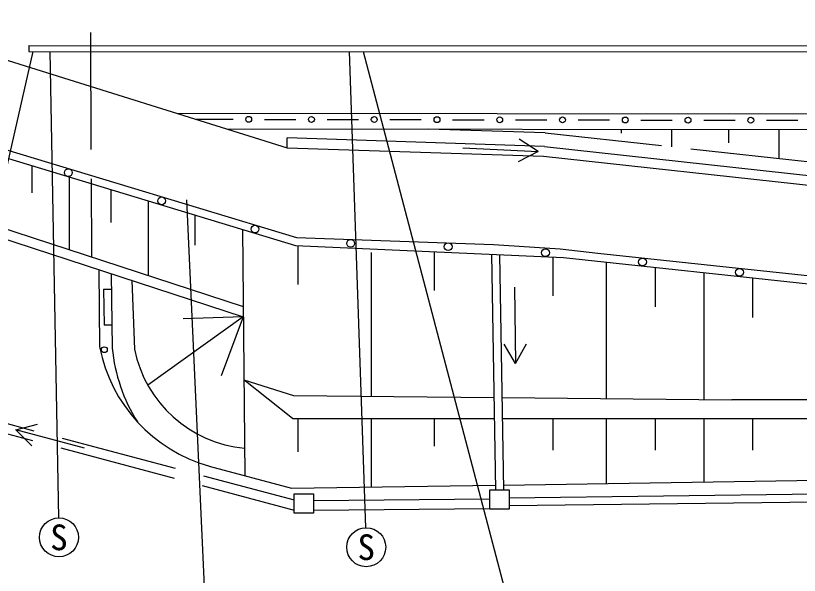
# Model space of a CAD drawing. Units: millimetres, scale not verified. Extents: x 40000 to 680000, y 20000 to 380000.
# Drawn here: x 460856 to 501037, y 260673 to 289369 of the extents above; entities that cross this region are included whole.
import ezdxf
from ezdxf.enums import TextEntityAlignment as Align

# ---------------------------------------------------------------- set-up
doc = ezdxf.new("R2010")
doc.units = ezdxf.units.MM
doc.header["$LTSCALE"] = 1000
doc.linetypes.add('DASHED', pattern=[7.5, 6, -1.5])
for name, color, linetype, lineweight in [('M-BGD', 7, 'Continuous', 25), ('M-BGD-EXST', 7, 'Continuous', 25), ('M-STR-STRC', 7, 'Continuous', 25)]:
    doc.layers.add(name, color=color, linetype=linetype, lineweight=lineweight)
doc.styles.add('ＭＳ ゴシック', font='')
doc.styles.get('ＭＳ ゴシック').set_extended_font_data('MS Gothic')

msp = doc.modelspace()

# ---------------------------------------------------------------- linework, layer by layer
at = {"layer": 'M-BGD', "linetype": 'DASHED'}
for p, q in [((464640, 303499), (464737, 276996)), ((488013, 283355), (481960, 283559)), ((488013, 283355), (545505, 277084)), ((455989, 269632), (475134, 264540)), ((455929, 269130), (475134, 264022))]:
    msp.add_line(p, q, dxfattribs=at)
at = {"layer": 'M-BGD'}
for p, q in [((458414, 287711), (474781, 282601)), ((461535, 287833), (571073, 287788)), ((461535, 287833), (461535, 287533)), ((461535, 287533), (571074, 287488)), ((469109, 284372), (571078, 284271)), ((470108, 284060), (472000, 284056)), ((473609, 284053), (474413, 284052)), ((474413, 284052), (475218, 284050)), ((476827, 284047), (477631, 284046)), ((477631, 284046), (478436, 284044)), ((480045, 284041), (480849, 284040)), ((480849, 284040), (481654, 284039)), ((483262, 284036), (484067, 284034)), ((484067, 284034), (484871, 284033)), ((486480, 284030), (487285, 284028)), ((487285, 284028), (488089, 284027)), ((489698, 284024), (490503, 284022)), ((490503, 284022), (491307, 284021)), ((492916, 284018), (493720, 284016)), ((493720, 284016), (494525, 284015)), ((496134, 284012), (496938, 284011)), ((496938, 284011), (497743, 284009)), ((499352, 284006), (500156, 284005)), ((500156, 284005), (500961, 284003)), ((455227, 283630), (475196, 277593)), ((471679, 283569), (571079, 283471)), ((491919, 283349), (491919, 283549)), ((494505, 282647), (494505, 283547)), ((497419, 282844), (497419, 283544)), ((500005, 282047), (500005, 283541)), ((474781, 282601), (474781, 283101)), ((487964, 282656), (474781, 283101)), ((474781, 282601), (487928, 282157)), ((487964, 282656), (545227, 276410)), ((487928, 282157), (545184, 275912)), ((461690, 281676), (461690, 280277)), ((463607, 281096), (463607, 277364)), ((465729, 280455), (465729, 278771)), ((467645, 279875), (467645, 276046)), ((470041, 279151), (470041, 277607)), ((459535, 278693), (472521, 274455)), ((459453, 278194), (472526, 273927)), ((472479, 278414), (472612, 265784)), ((475196, 277593), (488949, 276977)), ((475327, 277587), (475327, 275587)), ((482309, 277274), (482309, 275274)), ((479092, 277227), (479092, 269859)), ((485257, 277143), (485466, 265063)), ((485658, 277125), (485866, 265063)), ((488401, 277002), (488401, 275002)), ((488949, 276977), (571099, 268138)), ((491139, 276742), (491139, 269741)), ((493639, 276473), (493639, 274438)), ((465117, 276345), (465158, 272388)), ((465745, 276140), (465807, 272327)), ((496139, 276204), (496139, 269692)), ((466817, 275790), (466943, 272266)), ((498639, 275935), (498639, 273900)), ((465361, 275349), (465391, 273503)), ((465361, 275349), (465758, 275349)), ((472526, 273927), (467638, 270415)), ((472526, 273927), (469448, 273823)), ((472526, 273927), (471395, 270902)), ((465788, 273503), (465391, 273503)), ((475045, 268712), (472560, 270700)), ((472560, 270700), (475106, 269898)), ((475106, 269898), (485384, 269798)), ((485785, 269794), (497583, 269678)), ((556651, 269692), (497583, 269678)), ((475045, 268712), (485403, 268714)), ((475327, 268712), (475327, 267008)), ((479092, 268713), (479092, 265201)), ((482309, 268713), (482309, 267302)), ((485803, 268714), (565565, 268733)), ((488401, 268715), (488401, 267097)), ((491139, 268715), (491139, 265383)), ((493639, 268716), (493639, 267098)), ((496139, 268717), (496139, 265459)), ((498639, 268717), (498639, 267099)), ((485862, 265303), (571101, 266591)), ((470786, 266278), (475002, 265139)), ((486162, 264645), (571103, 265728)), ((475002, 265139), (485462, 265297)), ((486162, 264245), (571103, 265328)), ((475134, 263856), (475134, 264856)), ((475134, 264856), (476134, 264856)), ((485162, 264063), (485162, 265063)), ((485162, 265063), (486162, 265063)), ((476134, 264515), (485162, 264599)), ((476134, 264015), (485162, 264099))]:
    msp.add_line(p, q, dxfattribs=at)
for points in [[(455342, 284013), (475262, 277991), (485354, 277641), (488781, 277419), (490708, 277184), (556287, 270201), (565187, 269197), (571099, 268526)], [(476134, 264856), (476134, 263856), (475134, 263856)], [(486162, 265063), (486162, 264063), (485162, 264063)]]:
    msp.add_lwpolyline(points, dxfattribs=at)
for centre, radius in [((472805, 284055), 150), ((476022, 284049), 150), ((479240, 284043), 150), ((482458, 284037), 150), ((485676, 284031), 150), ((488894, 284025), 150), ((492112, 284019), 150), ((495329, 284014), 150), ((498547, 284008), 150), ((463558, 281320), 200), ((468344, 279873), 200), ((473130, 278426), 200), ((478035, 277694), 200), ((483032, 277522), 200), ((488020, 277213), 200), ((492998, 276739), 200), ((497970, 276209), 200), ((465402, 272241), 150)]:
    msp.add_circle(centre, radius, dxfattribs=at)
for centre, radius, start, end in [((472924, 273894), 7911, 190.9788, 254.3214), ((474402, 273152), 8635, 185.481, 212.3236), ((473217, 273566), 6408, 191.7022, 264.442)]:
    msp.add_arc(centre, radius, start, end, dxfattribs=at)
at = {"layer": 'M-BGD-EXST'}
for p, q in [((462615, 287533), (463058, 263620)), ((477956, 287527), (478796, 263114)), ((487641, 282408), (486670, 283033)), ((483780, 282595), (487641, 282408)), ((487641, 282408), (486614, 281879)), ((486425, 275456), (486488, 271534)), ((486488, 271534), (485895, 272524)), ((486488, 271534), (487049, 272543)), ((460867, 268125), (461982, 268428)), ((464382, 267197), (460867, 268125)), ((460867, 268125), (461687, 267311))]:
    msp.add_line(p, q, dxfattribs=at)
for centre in [(463076, 262620), (478830, 262115)]:
    msp.add_circle(centre, 1000, dxfattribs=at)
at = {"layer": 'M-STR-STRC'}
for p, q in [((461735, 287533), (455251, 259052)), ((478680, 287526), (487206, 255066)), ((469608, 279925), (470853, 252793))]:
    msp.add_line(p, q, dxfattribs=at)

# ---------------------------------------------------------------- texts
at = {"layer": 'M-BGD-EXST', "style": 'ＭＳ ゴシック'}
for p in [(463076, 262620), (478830, 262115)]:
    msp.add_text('S', height=1320, dxfattribs=at).set_placement(p, align=Align.MIDDLE_CENTER)

doc.saveas('drawing.dxf')
